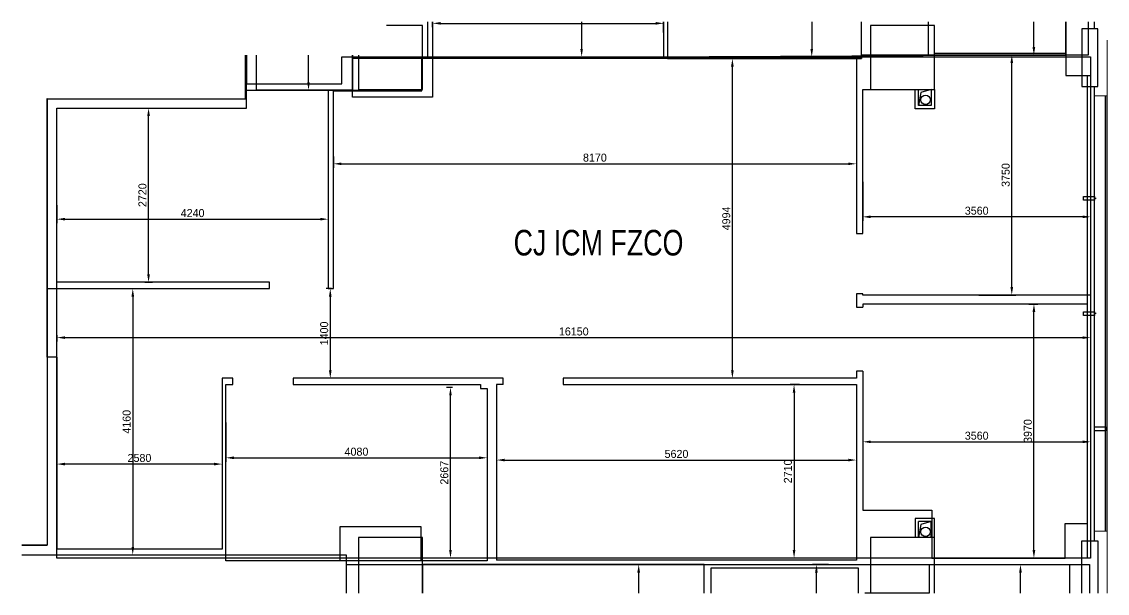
# Model space of a CAD drawing. Header units: millimetres. Extents: x 1372008 to 1410815, y 74816 to 91386.
# Drawn here: x 1393855 to 1410815, y 74816 to 83746 of the extents above; entities that cross this region are included whole.
import ezdxf

# ---------------------------------------------------------------- set-up
doc = ezdxf.new("R2010")
doc.units = ezdxf.units.MM
doc.linetypes.add('HIDDEN', pattern=[0.375, 0.25, -0.125])
for name, color, linetype in [('Baca', 7, 'Continuous'), ('Divar-esas', 7, 'Continuous'), ('livnestok', 7, 'Continuous'), ('metal', 7, 'Continuous'), ('OFFICE_BOUNDARY', 3, 'Continuous'), ('Pencere', 7, 'Continuous'), ('plita 2', 7, 'Continuous'), ('sutun1', 7, 'Continuous'), ('Tavan', 7, 'Continuous')]:
    doc.layers.add(name, color=color, linetype=linetype)
doc.layers.add('obl. keramogranit', color=138, linetype='Continuous', lineweight=18, true_color=0x005252)
doc.layers.add('plita', color=182, linetype='Continuous', lineweight=5, true_color=0x3a07c5)
doc.styles.add('Yazilar', font='txt', dxfattribs={"width": 0.75})

msp = doc.modelspace()

# ---------------------------------------------------------------- linework, layer by layer
for p, q in [((1400193, 83746), (1400193, 83176)), ((1400275, 83746), (1400275, 82566)), ((1403882, 83746), (1403882, 83176)), ((1403945, 83746), (1403945, 83170)), ((1406975, 83170), (1406975, 83746)), ((1408015, 83746), (1408015, 83226)), ((1410165, 83226), (1410165, 83746)), ((1397525, 82676), (1397525, 83226)), ((1399025, 83226), (1399025, 82676)), ((1399025, 82566), (1399025, 83226)), ((1403882, 83176), (1400193, 83176)), ((1403945, 83170), (1406975, 83170)), ((1408015, 83226), (1410165, 83226)), ((1399025, 82676), (1397525, 82676)), ((1400275, 82566), (1399025, 82566)), ((1393855, 75416), (1398925, 75416)), ((1398925, 75416), (1398925, 74816)), ((1404515, 75266), (1400115, 75266)), ((1400115, 75266), (1400115, 74816)), ((1404515, 74816), (1404515, 75266)), ((1404625, 74816), (1404625, 75216)), ((1404625, 75216), (1406925, 75216)), ((1406925, 75216), (1406925, 74816)), ((1408035, 74826), (1408035, 75266)), ((1408035, 75266), (1410225, 75266)), ((1410225, 75266), (1410225, 74816)), ((1407035, 74816), (1407035, 74826)), ((1407035, 74826), (1408035, 74826))]:
    msp.add_line(p, q)
at = {"color": 0, "lineweight": -2}
for p, q in [((1400275, 83660), (1400275, 83746)), ((1402603, 83746), (1402603, 83321)), ((1403882, 83580), (1403882, 83746)), ((1406198, 83746), (1406198, 83321)), ((1409668, 83351), (1409668, 83746)), ((1398336, 82801), (1398336, 83226)), ((1403494, 74816), (1403494, 75141)), ((1406271, 74816), (1406271, 75141)), ((1409459, 74816), (1409459, 75141))]:
    msp.add_line(p, q, dxfattribs=at)
at = {"color": 0, "lineweight": -2, "transparency": 16777216}
for p, q in [((1400400, 83721), (1403757, 83721)), ((1402264, 83196), (1402665, 83196)), ((1405501, 83170), (1404895, 83170)), ((1405647, 83196), (1406261, 83196)), ((1408806, 83226), (1409385, 83226)), ((1409417, 83226), (1409730, 83226)), ((1404958, 78301), (1404958, 83045)), ((1409323, 79601), (1409323, 83101)), ((1398306, 82676), (1398398, 82676)), ((1395781, 82396), (1395899, 82396)), ((1395837, 79801), (1395837, 82271)), ((1398725, 81638), (1398725, 81464)), ((1406895, 81638), (1406895, 81464)), ((1398850, 81526), (1406770, 81526)), ((1406995, 81247), (1406995, 80636)), ((1410555, 81160), (1410555, 80636)), ((1394405, 80882), (1394405, 80599)), ((1398645, 80882), (1398645, 80599)), ((1394530, 80661), (1398520, 80661)), ((1410430, 80698), (1407120, 80698)), ((1395504, 79576), (1395653, 79576)), ((1395781, 79676), (1395899, 79676)), ((1398694, 79576), (1398613, 79576)), ((1395590, 79451), (1395590, 75541)), ((1398676, 79451), (1398676, 78301)), ((1408806, 79476), (1409385, 79476)), ((1409592, 79336), (1409731, 79336)), ((1409669, 75491), (1409669, 79211)), ((1394405, 78850), (1394405, 78748)), ((1394530, 78811), (1410430, 78811)), ((1410555, 78850), (1410555, 78748)), ((1398694, 78176), (1398613, 78176)), ((1400585, 78034), (1400491, 78034)), ((1405501, 78176), (1404895, 78176)), ((1406008, 78076), (1405859, 78076)), ((1400554, 75491), (1400554, 77909)), ((1405922, 77951), (1405922, 75491)), ((1401275, 77615), (1401275, 76836)), ((1406895, 77615), (1406895, 76836)), ((1397045, 77483), (1397045, 76870)), ((1401125, 77483), (1401125, 76870)), ((1406995, 77253), (1406995, 77120)), ((1407120, 77183), (1410430, 77183)), ((1410555, 77253), (1410555, 77120)), ((1394405, 77101), (1394405, 76773)), ((1396985, 77101), (1396985, 76773)), ((1396860, 76835), (1394530, 76835)), ((1397170, 76933), (1401000, 76933)), ((1401400, 76898), (1406770, 76898)), ((1395504, 75416), (1395653, 75416)), ((1400585, 75366), (1400491, 75366)), ((1406008, 75366), (1405859, 75366)), ((1409592, 75366), (1409731, 75366)), ((1403580, 75266), (1403432, 75266)), ((1406458, 75266), (1406208, 75266)), ((1409303, 75266), (1409521, 75266))]:
    msp.add_line(p, q, dxfattribs=at)
at = {"color": 18, "true_color": 0x000000}
for p, q in [((1410165, 83746), (1410165, 83226)), ((1397525, 82676), (1397525, 83226)), ((1410165, 83226), (1399025, 83170)), ((1399025, 83170), (1399025, 82676)), ((1400105, 82676), (1400105, 83196)), ((1400105, 83196), (1410165, 83196)), ((1410165, 83196), (1410165, 82906)), ((1410165, 82906), (1410500, 82906)), ((1410500, 82906), (1410500, 75366)), ((1397365, 82396), (1397365, 82676)), ((1397365, 82676), (1400105, 82676)), ((1399025, 82676), (1397525, 82676)), ((1394405, 82396), (1397365, 82396)), ((1394405, 75366), (1394405, 82396)), ((1393855, 75416), (1398925, 75416)), ((1410500, 75366), (1394405, 75366)), ((1398925, 75416), (1398925, 75266)), ((1398925, 75266), (1410225, 75266)), ((1410225, 75266), (1410225, 74816))]:
    msp.add_line(p, q, dxfattribs=at)
at = {"color": 1, "lineweight": 30}
for p, q in [((1410515, 83746), (1410515, 83226)), ((1397525, 82676), (1397525, 83226)), ((1398855, 82776), (1398855, 83196)), ((1398855, 83196), (1410555, 83196)), ((1406975, 83170), (1399025, 83170)), ((1399025, 83170), (1399025, 82676)), ((1410515, 83226), (1406975, 83226)), ((1406975, 83226), (1406975, 83170)), ((1410555, 83196), (1410555, 75366)), ((1397365, 82396), (1397365, 82776)), ((1397365, 82776), (1398855, 82776)), ((1399025, 82676), (1397525, 82676)), ((1394405, 75366), (1394405, 82396)), ((1394405, 82396), (1397365, 82396)), ((1393855, 75416), (1398925, 75416)), ((1410555, 75366), (1394405, 75366)), ((1398925, 75416), (1398925, 75266)), ((1398925, 75266), (1410535, 75266)), ((1410535, 75266), (1410535, 74816))]:
    msp.add_line(p, q, dxfattribs=at)
at = {"lineweight": -3}
for p, q in [((1397365, 83226), (1397365, 82776)), ((1393855, 75566), (1394255, 75566))]:
    msp.add_line(p, q, dxfattribs=at)
for points in [[(1398645, 79676), (1398645, 79576), (1398725, 79576), (1398725, 82666), (1400105, 82666), (1400105, 83196), (1406895, 83196), (1406895, 80436), (1406995, 80436)], [(1406995, 80436), (1406995, 82686), (1408115, 82686), (1408115, 83256), (1410165, 83256), (1410165, 82906), (1410555, 82906), (1410555, 79476), (1406995, 79476), (1406995, 79496)], [(1397725, 79676), (1394405, 79676), (1394405, 82396), (1397365, 82396), (1397365, 82676), (1398645, 82676), (1398645, 79676)], [(1394405, 78506), (1394255, 78506), (1394255, 79576), (1394405, 79576), (1397725, 79576), (1397725, 79676)], [(1406995, 79496), (1406895, 79496), (1406895, 79286), (1406995, 79286)], [(1406995, 78286), (1406995, 76116), (1408075, 76116), (1408075, 75366), (1410155, 75366), (1410155, 75906), (1410505, 75906), (1410505, 79336), (1406995, 79336), (1406995, 79286)], [(1394405, 78506), (1394405, 75506)], [(1406995, 78286), (1406895, 78286), (1406895, 78176), (1402315, 78176), (1402315, 78076)], [(1397155, 78076), (1397155, 78176), (1396985, 78176), (1396985, 75506), (1394405, 75506)], [(1398095, 78076), (1401025, 78076), (1401025, 78016), (1401125, 78016), (1401125, 75326), (1397045, 75326), (1397045, 78076)], [(1397045, 78076), (1397155, 78076)], [(1401375, 78076), (1401375, 78176), (1398095, 78176), (1398095, 78076)], [(1401375, 78076), (1401275, 78076), (1401275, 75336)], [(1402315, 78076), (1406895, 78076), (1406895, 75336)], [(1401125, 75326), (1400095, 75326), (1400095, 75856), (1398825, 75856), (1398825, 75326)], [(1406895, 75336), (1401275, 75336)]]:
    msp.add_lwpolyline(points)
for points in [[(1394255, 79576), (1394255, 82396), (1394255, 82546), (1397365, 82536)], [(1394255, 78506), (1394255, 75566)]]:
    msp.add_lwpolyline(points, dxfattribs=at)
at = {"color": 0, "transparency": 16777216}
for points in [[(1400400, 83742), (1400400, 83700), (1400275, 83721)], [(1403757, 83742), (1403757, 83700), (1403882, 83721)], [(1402582, 83321), (1402623, 83321), (1402603, 83196)], [(1406177, 83321), (1406219, 83321), (1406198, 83196)], [(1409647, 83351), (1409689, 83351), (1409668, 83226)], [(1404937, 83045), (1404979, 83045), (1404958, 83170)], [(1409302, 83101), (1409344, 83101), (1409323, 83226)], [(1398315, 82801), (1398357, 82801), (1398336, 82676)], [(1395816, 82271), (1395858, 82271), (1395837, 82396)], [(1398850, 81547), (1398850, 81506), (1398725, 81526)], [(1406770, 81547), (1406770, 81506), (1406895, 81526)], [(1394530, 80682), (1394530, 80641), (1394405, 80661)], [(1398520, 80682), (1398520, 80641), (1398645, 80661)], [(1407120, 80719), (1407120, 80677), (1406995, 80698)], [(1410430, 80719), (1410430, 80677), (1410555, 80698)], [(1395816, 79801), (1395858, 79801), (1395837, 79676)], [(1395570, 79451), (1395611, 79451), (1395590, 79576)], [(1398655, 79451), (1398697, 79451), (1398676, 79576)], [(1409302, 79601), (1409344, 79601), (1409323, 79476)], [(1409648, 79211), (1409690, 79211), (1409669, 79336)], [(1394530, 78831), (1394530, 78790), (1394405, 78811)], [(1410430, 78831), (1410430, 78790), (1410555, 78811)], [(1398655, 78301), (1398697, 78301), (1398676, 78176)], [(1404937, 78301), (1404979, 78301), (1404958, 78176)], [(1400533, 77909), (1400574, 77909), (1400554, 78034)], [(1405901, 77951), (1405942, 77951), (1405922, 78076)], [(1407120, 77204), (1407120, 77162), (1406995, 77183)], [(1410430, 77204), (1410430, 77162), (1410555, 77183)], [(1394530, 76856), (1394530, 76814), (1394405, 76835)], [(1396860, 76856), (1396860, 76814), (1396985, 76835)], [(1397170, 76954), (1397170, 76912), (1397045, 76933)], [(1401000, 76954), (1401000, 76912), (1401125, 76933)], [(1401400, 76919), (1401400, 76877), (1401275, 76898)], [(1406770, 76919), (1406770, 76877), (1406895, 76898)], [(1395570, 75541), (1395611, 75541), (1395590, 75416)], [(1400533, 75491), (1400574, 75491), (1400554, 75366)], [(1405901, 75491), (1405942, 75491), (1405922, 75366)], [(1409648, 75491), (1409690, 75491), (1409669, 75366)], [(1403473, 75141), (1403515, 75141), (1403494, 75266)], [(1406250, 75141), (1406291, 75141), (1406271, 75266)], [(1409438, 75141), (1409480, 75141), (1409459, 75266)]]:
    msp.add_solid(points, dxfattribs=at)
at = {"layer": 'Baca', "linetype": 'ByBlock'}
for points in [[(1408065, 82686), (1407903, 82642), (1407865, 82436)], [(1408065, 75936), (1407903, 75892), (1407865, 75686)]]:
    msp.add_lwpolyline(points, dxfattribs=at)
at = {"layer": 'livnestok', "linetype": 'ByBlock'}
for centre in [(1407976, 82526), (1407976, 75776)]:
    msp.add_circle(centre, 75, dxfattribs=at)
at = {"layer": 'metal'}
for p, q in [((1410644, 80986), (1410614, 80986)), ((1410644, 79186), (1410614, 79186)), ((1410815, 77386), (1410785, 77386))]:
    msp.add_line(p, q, dxfattribs=at)
for points in [[(1410614, 80956), (1410444, 80956), (1410444, 81016), (1410614, 81016)], [(1410614, 79156), (1410444, 79156), (1410444, 79216), (1410614, 79216)], [(1410785, 77356), (1410615, 77356), (1410615, 77416), (1410785, 77416)]]:
    msp.add_lwpolyline(points, close=True, dxfattribs=at)
at = {"layer": 'obl. keramogranit'}
for p, q in [((1410815, 83456), (1410815, 82586)), ((1410615, 82586), (1410815, 82586)), ((1410615, 75786), (1410815, 75786)), ((1410815, 75786), (1410815, 74816))]:
    msp.add_line(p, q, dxfattribs=at)
at = {"layer": 'OFFICE_BOUNDARY'}
msp.add_lwpolyline([(1394405, 82396), (1397365, 82396), (1397365, 82676), (1400105, 82676), (1400105, 83196), (1410165, 83196), (1410165, 82906), (1410500, 82906), (1410500, 75366), (1394405, 75366), (1394405, 82396)], close=True, dxfattribs=at)
at = {"layer": 'Pencere'}
for p, q in [((1410785, 75786), (1410785, 82586)), ((1410815, 75786), (1410815, 82586))]:
    msp.add_line(p, q, dxfattribs=at)
at = {"layer": 'plita', "linetype": 'HIDDEN', "ltscale": 5}
msp.add_line((1410615, 83636), (1410615, 83746), dxfattribs=at)
at = {"layer": 'plita 2'}
for p, q in [((1410615, 83636), (1410615, 83746)), ((1407865, 82436), (1407865, 82686)), ((1408065, 82686), (1408065, 82436)), ((1410615, 75636), (1410615, 82736)), ((1408065, 82436), (1407865, 82436)), ((1408065, 75936), (1407865, 75936)), ((1407865, 75686), (1407865, 75936)), ((1408065, 75686), (1408065, 75936))]:
    msp.add_line(p, q, dxfattribs=at)
at = {"layer": 'sutun1'}
for p, q in [((1400115, 83686), (1399555, 83686)), ((1400115, 82686), (1400115, 83686)), ((1399115, 83226), (1399115, 82686)), ((1399115, 82686), (1400115, 82686)), ((1400115, 75686), (1399115, 75686)), ((1399115, 75686), (1399115, 74816)), ((1400115, 74816), (1400115, 75686)), ((1408115, 75686), (1407115, 75686)), ((1407115, 75686), (1407115, 74816)), ((1408115, 74816), (1408115, 75686)), ((1410415, 74816), (1410415, 75636)), ((1410415, 75636), (1410665, 75636)), ((1410665, 75636), (1410665, 74816))]:
    msp.add_line(p, q, dxfattribs=at)
at = {"layer": 'sutun1', "color": 134}
for p, q in [((1397347, 83226), (1397344, 82536)), ((1397344, 82536), (1394255, 82536)), ((1394255, 82536), (1394255, 75566)), ((1394255, 75566), (1393855, 75566))]:
    msp.add_line(p, q, dxfattribs=at)
at = {"layer": 'sutun1'}
for points in [[(1407115, 82686), (1408115, 82686), (1408115, 83686), (1407115, 83686)], [(1410415, 83636), (1410415, 82736), (1410665, 82736), (1410665, 83636)]]:
    msp.add_lwpolyline(points, close=True, dxfattribs=at)
at = {"layer": 'Tavan'}
for p, q in [((1407815, 82386), (1407815, 82686)), ((1408115, 82686), (1408115, 82386)), ((1408115, 82386), (1407815, 82386)), ((1408115, 75986), (1407815, 75986)), ((1407815, 75986), (1407815, 75686)), ((1408115, 75686), (1408115, 75986))]:
    msp.add_line(p, q, dxfattribs=at)

# ---------------------------------------------------------------- texts
at = {"color": 0, "transparency": 16777216, "char_height": 125, "attachment_point": 5}
for s, insert in [('8170', (1402810, 81622)), ('4240', (1396525, 80756)), ('3560', (1408775, 80793)), ('16150', (1402480, 78906)), ('3560', (1408775, 77278)), ('4080', (1399085, 77028)), ('5620', (1404085, 76993)), ('2580', (1395695, 76930))]:
    msp.add_mtext(s, dxfattribs=dict(at, insert=insert))
at = {"color": 0, "transparency": 16777216, "char_height": 125, "attachment_point": 5, "rotation": 90}
for s, insert in [('3750', (1409228, 81351)), ('2720', (1395742, 81036)), ('4994', (1404863, 80673)), ('1400', (1398581, 78876)), ('4160', (1395495, 77496)), ('3970', (1409574, 77351)), ('2667', (1400458, 76700)), ('2710', (1405826, 76721))]:
    msp.add_mtext(s, dxfattribs=dict(at, insert=insert))
at = {"layer": 'Divar-esas', "insert": (1401540, 80494), "char_height": 400, "attachment_point": 1, "style": 'Yazilar'}
msp.add_mtext_dynamic_manual_height_columns('{\\f@Arial Unicode MS|b0|i0|c204|p34;CJ ICM FZCO }', width=5488.74, gutter_width=250, heights=[-414], dxfattribs=at)

doc.saveas('drawing.dxf')
